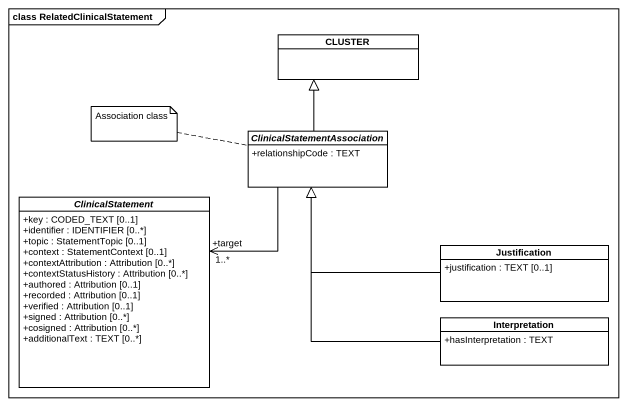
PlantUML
@startuml
mainframe class RelatedClinicalStatement
hide circle
hide empty members
skinparam classAttributeIconSize 0
class CLUSTER
abstract class ClinicalStatementAssociation {
  +relationshipCode : TEXT
}
abstract class ClinicalStatement {
  +key : CODED_TEXT [0..1]
  +identifier : IDENTIFIER [0..*]
  +topic : StatementTopic [0..1]
  +context : StatementContext [0..1]
  +contextAttribution : Attribution [0..*]
  +contextStatusHistory : Attribution [0..*]
  +authored : Attribution [0..1]
  +recorded : Attribution [0..1]
  +verified : Attribution [0..1]
  +signed : Attribution [0..*]
  +cosigned : Attribution [0..*]
  +additionalText : TEXT [0..*]
}
class Justification {
  +justification : TEXT [0..1]
}
class Interpretation {
  +hasInterpretation : TEXT
}
ClinicalStatementAssociation -up-|> CLUSTER
ClinicalStatement "+target\n1..*" <-up- ClinicalStatementAssociation
Justification -left-|> ClinicalStatementAssociation
Interpretation -up-|> ClinicalStatementAssociation
note left of ClinicalStatementAssociation : Association class
@enduml
